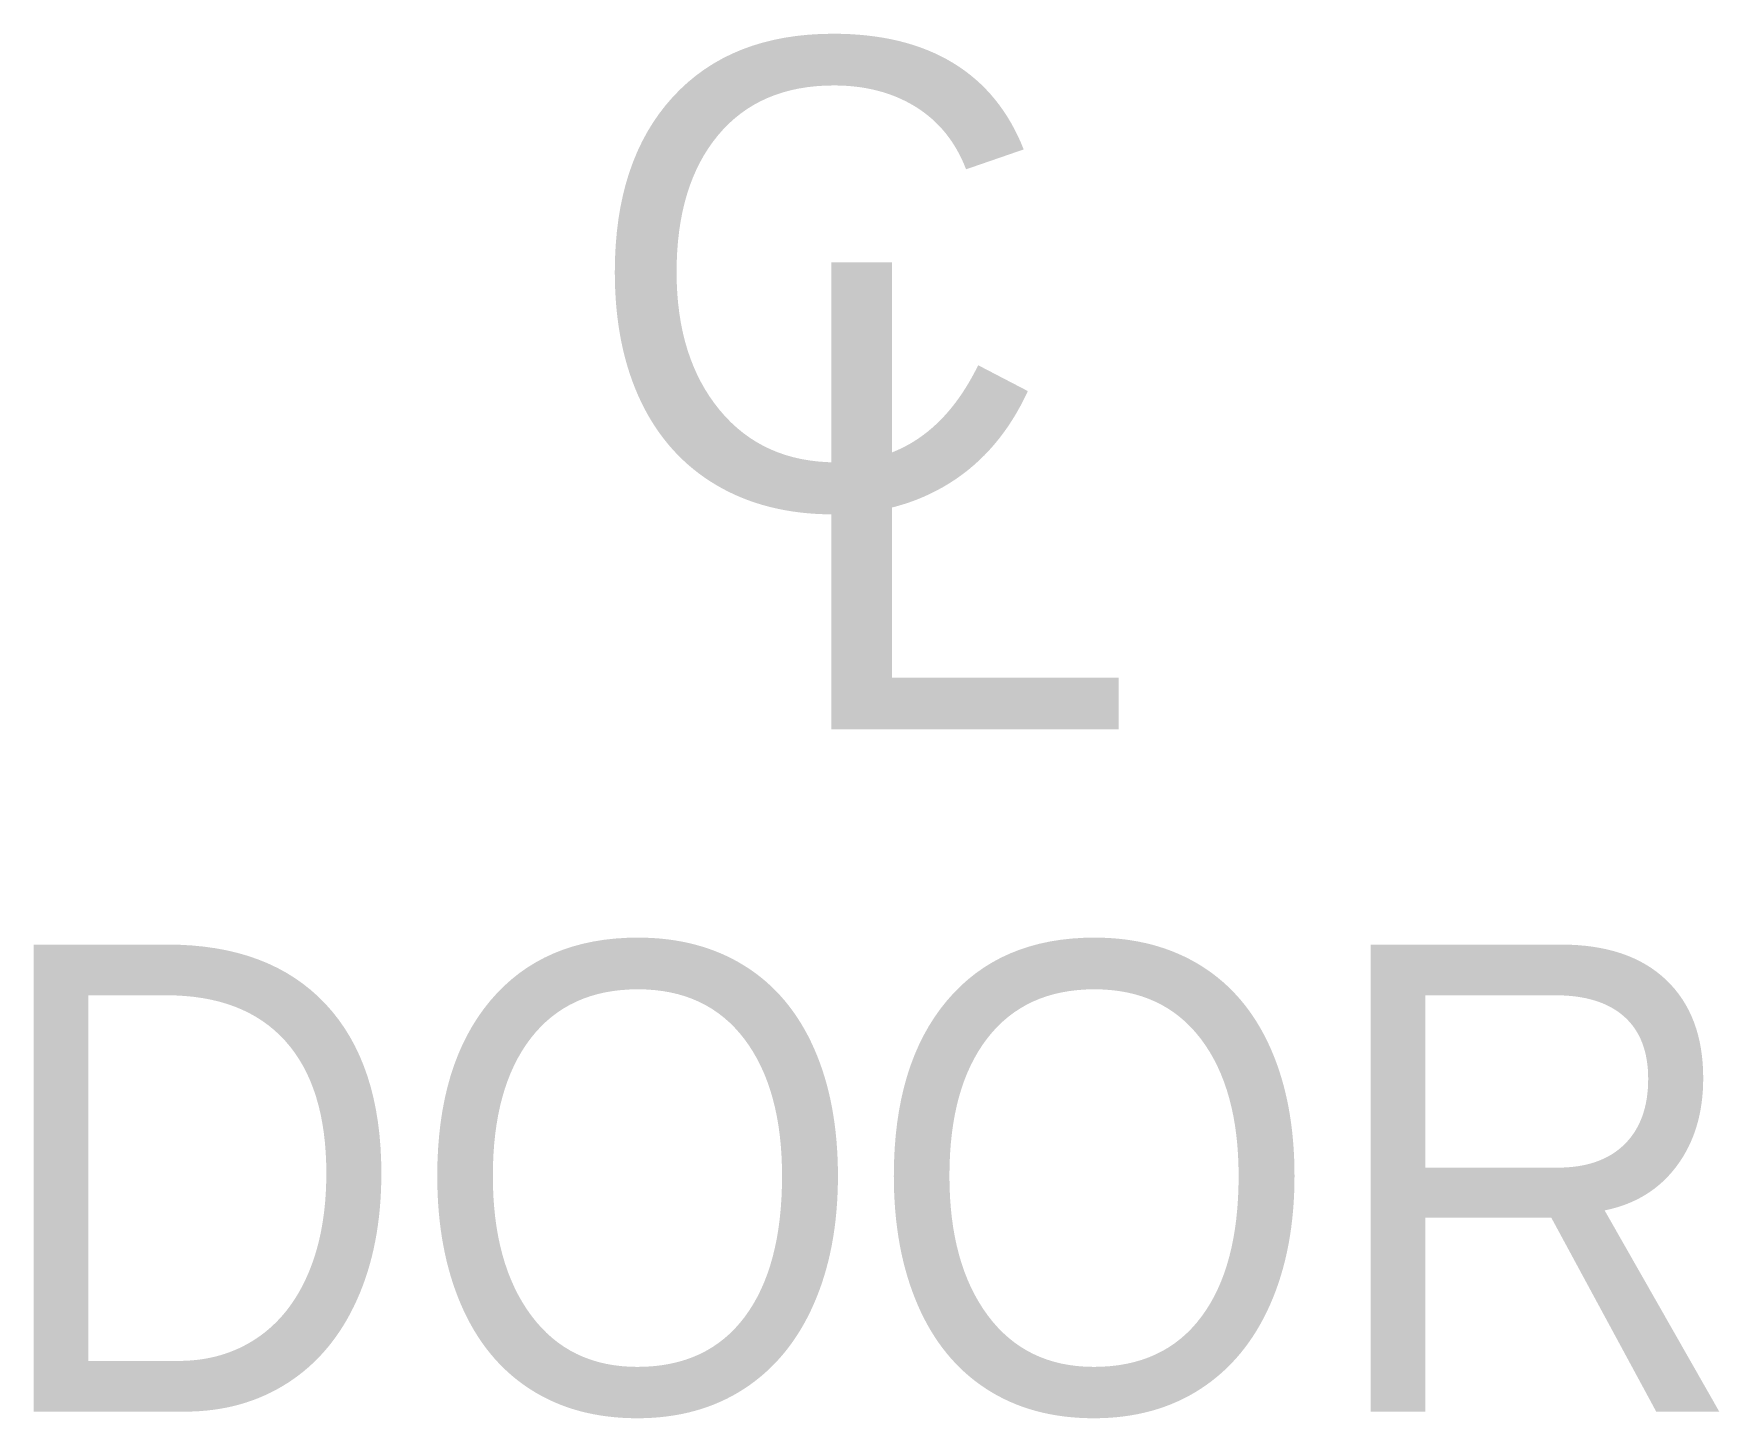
# Model space of a CAD drawing. Header units: inches. Extents: x -0.164 to 0.175, y 0.038 to 0.315.
import ezdxf
from ezdxf.enums import TextEntityAlignment as Align

# ---------------------------------------------------------------- set-up
doc = ezdxf.new("R2010")
doc.units = ezdxf.units.IN
doc.header["$MEASUREMENT"] = 0
doc.layers.add('0 @ 1', color=7, linetype='Continuous')
doc.styles.add('Sans', font='swiss.ttf')
doc.styles.add('SansAttr', font='swiss.ttf', dxfattribs={"width": 0.9})

# ---------------------------------------------------------------- blocks, each defined once
blk = doc.blocks.new('Centerline ID')
at = {"style": 'Sans'}
for s, p in [('C', (-0.00643, 0.2672)), ('L', (0.02206, 0.22267))]:
    blk.add_text(s, height=0.09375, dxfattribs=at).set_placement(p, align=Align.MIDDLE)
at = {"style": 'SansAttr', "width": 0.9}
blk.add_attdef('CENTERLINE_ID', text='', height=0.09375, dxfattribs=at).set_placement((0.00021, 0.13504), align=Align.TOP_CENTER)

msp = doc.modelspace()

# ---------------------------------------------------------------- block references
at = {"layer": '0 @ 1'}
ref = msp.add_blockref('Centerline ID', (0, 0), dxfattribs=at)
ref.add_attrib('CENTERLINE_ID_001', 'DOOR', (-0.17341, 0.03887), dxfattribs={"layer": '0', "height": 0.09375, "style": 'SansAttr', "width": 0.9})

doc.saveas('drawing.dxf')
